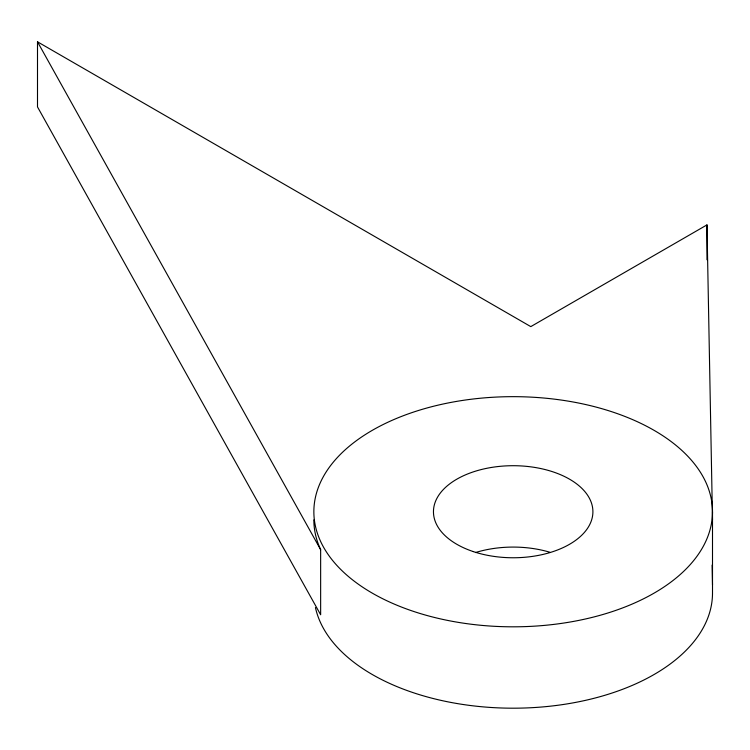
<?xml version="1.0" encoding="UTF-8"?>
<svg xmlns="http://www.w3.org/2000/svg" width="750" height="750" viewBox="0 0 750 750"><rect width="100%" height="100%" fill="white"/><g stroke="black" fill="none" stroke-linecap="round" stroke-linejoin="round"><path stroke-width="1.12" d="M712.5 519.872L706.969 224.897L530.794 326.616L37.5 41.812L37.5 106.913L320.644 614.756L320.644 549.656A199.322 115.078 0 0 1 313.856 519.872M37.5 41.812L320.644 549.656M712.125 565.069L712.5 584.972M712.5 511.734A199.322 115.078 0 0 1 413.522 611.4A199.322 115.078 0 0 1 413.522 412.078A199.322 115.078 0 0 1 712.5 511.734L712.5 593.109A199.322 115.078 0 0 1 525.731 707.962A199.322 115.078 0 0 1 315.441 607.575M706.969 224.897L706.969 259.772M475.444 552.562A79.725 46.031 0 0 1 549.834 552.234M473.316 551.597A79.725 46.031 0 0 0 592.903 511.734A79.725 46.031 0 0 0 473.316 471.872A79.725 46.031 0 0 0 473.316 551.597"/></g></svg>
